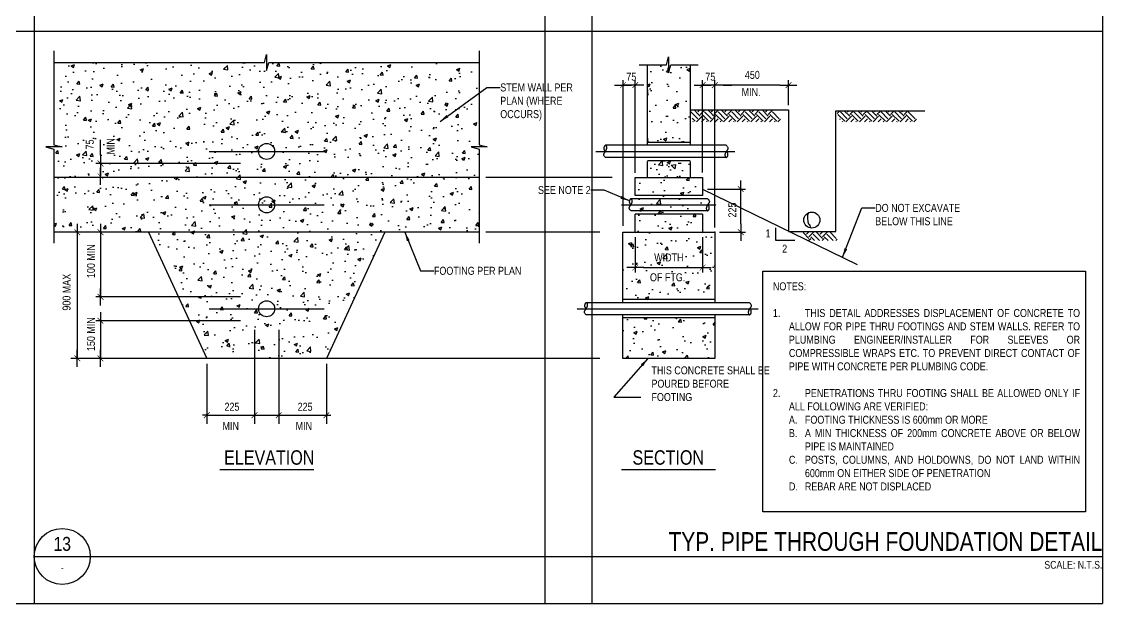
# Model space of a CAD drawing. Header units: millimetres. Extents: x 1990 to 90214, y -16050 to 57150.
# Drawn here: x 55321 to 89875, y -16050 to 2552 of the extents above; entities that cross this region are included whole.
import ezdxf
from ezdxf.enums import TextEntityAlignment as Align

# ---------------------------------------------------------------- set-up
doc = ezdxf.new("R2010")
doc.units = ezdxf.units.MM
doc.linetypes.add('CENTER2', pattern=[1.125, 0.75, -0.125, 0.125, -0.125])
doc.layers.add('NPLT-JLA', color=193, linetype='Continuous', plot=False)
for name, color, linetype in [('S-G-BREK', 2, 'Continuous'), ('S-G-CNTR', 1, 'CENTER2'), ('S-G-DIMS', 1, 'Continuous'), ('S-G-HTCH', 1, 'Continuous'), ('S-G-LEDR', 2, 'Continuous'), ('S-G-MEDM', 3, 'Continuous'), ('S-G-STTL', 4, 'Continuous'), ('S-G-TEXT', 3, 'Continuous'), ('S-G-TITL', 7, 'Continuous'), ('S-G-TITLREF', 4, 'Continuous')]:
    doc.layers.add(name, color=color, linetype=linetype)
doc.styles.add('ARIAL', font='arial.ttf', dxfattribs={"width": 0.8})
doc.dimstyles.new('ARIALDIMS', dxfattribs={"dimscale": 12, "dimtxt": 20, "dimasz": 19.5, "dimexe": 2.25, "dimexo": 1.75, "dimgap": 10, "dimtad": 1, "dimzin": 3, "dimdsep": 46, "dimtxsty": 'ARIAL', "dimblk1": 'nyatick', "dimblk2": 'nyatick', "dimsah": 1, "dimcen": 2.25, "dimclrd": 1, "dimclre": 1, "dimclrt": 2, "dimadec": 0, "dimazin": 0, "dimtfac": 1, "dimtmove": 0, "dimatfit": 3, "dimfxl": 1, "dimfrac": 2, "dimtolj": 1, "dimtzin": 0, "dimarcsym": 0})
pattern_1 = [(50, (-20901.3, -14637.5), (881.117, -77.088), [92.134, -1013.47]), (355, (-20901.3, -14637.5), (-170.45, 924.03), [73.707, -810.776]), (100.4514, (-20827.9, -14643.9), (710.669, 846.94), [78.302, -861.317]), (46.1842, (-20901.3, -14391.8), (1311.05, -203.33), [138.2, -1520.205]), (96.6356, (-20792, -14408.7), (1148.185, 1196.653), [117.45, -1291.975]), (351.184, (-20901.3, -14391.8), (1148.184, 1196.654), [110.56, -1216.164]), (21, (-20778.5, -14453.2), (733.27, -494.596), [92.134, -1013.47]), (326, (-20778.5, -14453.2), (298.9, 890.81), [73.707, -810.776]), (71.4514, (-20717.4, -14494.4), (1032.17, 396.212), [78.302, -861.317]), (37.5, (-20901.3, -14637.48), (14.9378, 408.943), [0, -800.948, 0, -823.0603, 0, -813.847]), (7.5, (-20901.3, -14637.5), (323.1673, 484.5144), [0, -469.267, 0, -782.5216, 0, -310.183]), (327.5, (-21175.25, -14637.5), (655.7733, -27.7075), [0, -307.112, 0, -958.19, 0, -1271.444]), (317.5, (-21298.1, -14637.5), (716.414, 122.974), [0, -399.246, 0, -636.336, 0, -902.909])]
pattern_2 = [(50, (-23103, -14637.5), (881.117, -77.088), [92.134, -1013.47]), (355, (-23103, -14637.5), (-170.449, 924.03), [73.707, -810.776]), (100.4514, (-23029.6, -14643.9), (710.669, 846.94), [78.302, -861.317]), (46.1842, (-23103, -14391.8), (1311.05, -203.332), [138.2, -1520.205]), (96.6356, (-22993.8, -14408.7), (1148.185, 1196.653), [117.452, -1291.975]), (351.1842, (-23103, -14391.8), (1148.184, 1196.654), [110.56, -1216.164]), (21, (-22980.16, -14453.2), (733.27, -494.596), [92.134, -1013.47]), (326, (-22980.2, -14453.2), (298.9, 890.81), [73.707, -810.776]), (71.4514, (-22919.06, -14494.4), (1032.17, 396.212), [78.302, -861.317]), (37.5, (-23103, -14637.48), (14.9378, 408.9429), [0, -800.948, 0, -823.0603, 0, -813.847]), (7.5, (-23103, -14637.5), (323.1673, 484.5144), [0, -469.267, 0, -782.5216, 0, -310.183]), (327.5, (-23376.95, -14637.5), (655.7733, -27.7075), [0, -307.112, 0, -958.1897, 0, -1271.444]), (317.5, (-23499.8, -14637.5), (716.414, 122.974), [0, -399.246, 0, -636.336, 0, -902.9095])]

# ---------------------------------------------------------------- blocks, each defined once
blk = doc.blocks.new('*X75')
at = {"color": 0}
for p, q in [((62.98, 96.92), (63.16, 97.11)), ((64.53, 96.34), (63.76, 97.11)), ((64.53, 96.7), (64.93, 97.11)), ((65.05, 96.17), (65.99, 97.11)), ((67.08, 96.62), (66.59, 97.11)), ((67.35, 96.7), (67.76, 97.11)), ((67.88, 96.17), (68.82, 97.11)), ((70.71, 95.81), (69.42, 97.11)), ((70.18, 96.7), (70.59, 97.11)), ((70.71, 96.17), (71.65, 97.11)), ((73.54, 95.81), (72.25, 97.11)), ((73.01, 96.7), (73.42, 97.11)), ((73.54, 96.17), (74.48, 97.11)), ((76.37, 95.81), (75.07, 97.11)), ((75.84, 96.7), (76.25, 97.11)), ((76.37, 96.17), (77.31, 97.11)), ((79.2, 95.81), (77.9, 97.11)), ((78.67, 96.7), (79.07, 97.11)), ((79.2, 96.17), (80.14, 97.11)), ((64.52, 95.28), (63.11, 96.7)), ((63.99, 94.75), (63.38, 95.37)), ((63.56, 94.67), (63.64, 94.75)), ((64.25, 94.65), (64.53, 94.93)), ((64.52, 96.7), (64.53, 96.7)), ((65.05, 95.81), (64.53, 96.34)), ((64.53, 94.93), (65.41, 95.81)), ((65.31, 94.65), (65.94, 95.28)), ((66.82, 94.75), (65.41, 96.17)), ((67.08, 95.56), (65.94, 96.7)), ((66.37, 94.65), (66.47, 94.75)), ((67.88, 95.81), (67.08, 96.62)), ((67.08, 94.65), (68.24, 95.81)), ((67.35, 95.28), (67.08, 95.56)), ((68.14, 94.65), (68.77, 95.28)), ((69.65, 94.75), (68.24, 96.17)), ((70.18, 95.28), (68.77, 96.7)), ((69.2, 94.65), (69.3, 94.75)), ((69.91, 94.65), (71.06, 95.81)), ((70.97, 94.65), (71.59, 95.28)), ((72.48, 94.75), (71.06, 96.17)), ((73.01, 95.28), (71.59, 96.7)), ((72.03, 94.65), (72.12, 94.75)), ((72.73, 94.65), (73.89, 95.81)), ((73.79, 94.65), (74.42, 95.28)), ((75.31, 94.75), (73.89, 96.17)), ((75.84, 95.28), (74.42, 96.7)), ((74.86, 94.65), (74.95, 94.75)), ((75.56, 94.65), (76.72, 95.81)), ((76.62, 94.65), (77.25, 95.28)), ((78.14, 94.75), (76.72, 96.17)), ((78.67, 95.28), (77.25, 96.7)), ((77.68, 94.65), (77.78, 94.75)), ((78.39, 94.65), (79.55, 95.81)), ((79.45, 94.65), (80.08, 95.28)), ((80.96, 94.75), (79.55, 96.17)), ((81.49, 95.28), (80.08, 96.7)), ((80.51, 94.65), (80.61, 94.75)), ((81.22, 94.65), (81.74, 95.18))]:
    blk.add_line(p, q, dxfattribs=at)
blk = doc.blocks.new('DCF1$0$TICK')
at = {"layer": 'S-G-DIMS'}
blk.add_line((-1.005, 0), (1.005, 0), dxfattribs=at)
at = {"layer": 'S-G-DIMS', "const_width": 0.08}
blk.add_lwpolyline([(0.34, 0.34), (-0.34, -0.34)], dxfattribs=at)
blk = doc.blocks.new('*X77')
at = {"color": 0}
for p, q in [((87.68, 70.36), (86.45, 71.58)), ((86.62, 71.77), (86.67, 71.82)), ((87.15, 71.24), (87.73, 71.82)), ((87.58, 69.9), (88.03, 70.36)), ((87.68, 70.71), (88.79, 71.82)), ((88.84, 69.9), (88.03, 70.71)), ((89.9, 69.9), (88.57, 71.24)), ((90.51, 70.36), (89.1, 71.77)), ((89.45, 71.77), (89.5, 71.82)), ((89.98, 71.24), (90.56, 71.82)), ((90.41, 69.9), (90.86, 70.36)), ((90.51, 70.71), (91.62, 71.82)), ((91.67, 69.9), (90.86, 70.71)), ((92.73, 69.9), (91.39, 71.24)), ((93.34, 70.36), (91.92, 71.77)), ((92.28, 71.77), (92.31, 71.81)), ((93.24, 69.9), (93.54, 70.21))]:
    blk.add_line(p, q, dxfattribs=at)
blk = doc.blocks.new('*X76')
at = {"color": 0}
for p, q in [((93.52, 96.35), (94.13, 96.96)), ((96.17, 95.81), (95.02, 96.96)), ((95.64, 96.7), (95.9, 96.96)), ((96.17, 96.17), (96.96, 96.96)), ((98.99, 95.81), (97.85, 96.96)), ((98.46, 96.7), (98.73, 96.96)), ((98.99, 96.17), (99.79, 96.96)), ((101.82, 95.81), (100.68, 96.96)), ((101.29, 96.7), (101.55, 96.96)), ((101.82, 96.17), (102.61, 96.96)), ((104.65, 95.81), (103.51, 96.96)), ((104.12, 96.7), (104.38, 96.96)), ((104.65, 96.17), (105.44, 96.96)), ((107.48, 95.81), (106.34, 96.96)), ((106.95, 96.7), (107.21, 96.96)), ((107.48, 96.17), (108.27, 96.96)), ((95.11, 94.75), (93.69, 96.17)), ((94.12, 95.18), (94.22, 95.28)), ((95.64, 95.28), (94.22, 96.7)), ((94.65, 94.65), (94.75, 94.75)), ((95.36, 94.65), (96.52, 95.81)), ((96.42, 94.65), (97.05, 95.28)), ((97.93, 94.75), (96.52, 96.17)), ((98.46, 95.28), (97.05, 96.7)), ((97.48, 94.65), (97.58, 94.75)), ((98.19, 94.65), (99.35, 95.81)), ((99.25, 94.65), (99.88, 95.28)), ((100.76, 94.75), (99.35, 96.17)), ((101.29, 95.28), (99.88, 96.7)), ((100.31, 94.65), (100.41, 94.75)), ((101.02, 94.65), (102.18, 95.81)), ((102.08, 94.65), (102.71, 95.28)), ((103.59, 94.75), (102.18, 96.17)), ((104.12, 95.28), (102.71, 96.7)), ((103.14, 94.65), (103.24, 94.75)), ((103.85, 94.65), (105.01, 95.81)), ((104.91, 94.65), (105.54, 95.28)), ((106.42, 94.75), (105.01, 96.17)), ((106.95, 95.28), (105.54, 96.7)), ((105.97, 94.65), (106.07, 94.75)), ((106.68, 94.65), (107.83, 95.81)), ((107.74, 94.65), (108.36, 95.28)), ((109.25, 94.75), (107.83, 96.17)), ((109.78, 95.28), (108.36, 96.7)), ((108.8, 94.65), (108.89, 94.75)), ((109.5, 94.65), (110.05, 95.2))]:
    blk.add_line(p, q, dxfattribs=at)
blk = doc.blocks.new('nyatick')
at = {"layer": 'S-G-DIMS'}
blk.add_line((-1.01, 0), (1, 0), dxfattribs=at)
at = {"layer": 'S-G-DIMS', "const_width": 0.08}
blk.add_lwpolyline([(0.34, 0.34), (-0.34, -0.34)], dxfattribs=at)
blk = doc.blocks.new('A$C07d4f1c0')
at = {"layer": 'S-G-HTCH'}
h = blk.add_hatch(dxfattribs=at)
h.set_pattern_fill('NYACONC', color=256, scale=122.844828, style=0, pattern_type=2)
h.set_pattern_definition(pattern_1)
h.paths.add_polyline_path([(10878, -3244), (10878, -2515), (10673, -2460), (11083, -2460), (10878, -2406), (10878, -300), (5494, -300), (5439, -504), (5439, -95), (5384, -300), (0, -300), (0, -2406), (205, -2460), (-205, -2460), (0, -2515), (0, -3244)])
h.paths.add_polyline_path([(5644, -2577, -1), (5234, -2577, -1)], flags=16)
h = blk.add_hatch(dxfattribs=at)
h.set_pattern_fill('NYACONC', color=256, scale=122.844828, style=0, pattern_type=2)
h.set_pattern_definition(pattern_2)
h.paths.add_polyline_path([(15179, -2342), (16275, -2342), (16275, -361), (15179, -361)])
h = blk.add_hatch(dxfattribs=at)
h.set_pattern_fill('NYACONC', color=256, scale=122.844828, style=0, pattern_type=2)
h.set_pattern_definition([(310, (-25512.74, 8591.1), (881.117, 77.088), [92.134, -1013.47]), (5, (-25512.7, 8591.1), (-170.449, -924.03), [73.707, -810.776]), (259.5486, (-25439.3, 8597.55), (710.669, -846.94), [78.302, -861.317]), (313.8158, (-25512.7, 8345.4), (1311.05, 203.332), [138.2, -1520.205]), (263.3644, (-25403.5, 8362.4), (1148.185, -1196.653), [117.452, -1291.975]), (8.8158, (-25512.7, 8345.4), (1148.184, -1196.654), [110.56, -1216.164]), (339, (-25389.9, 8406.86), (733.27, 494.596), [92.134, -1013.47]), (34, (-25389.9, 8406.9), (298.9, -890.81), [73.707, -810.776]), (288.5486, (-25328.8, 8448.1), (1032.17, -396.212), [78.302, -861.317]), (322.5, (-25512.74, 8591.13), (14.9378, -408.9429), [0, -800.948, 0, -823.0603, 0, -813.847]), (352.5, (-25512.74, 8591.13), (323.1673, -484.5144), [0, -469.267, 0, -782.5216, 0, -310.183]), (32.5, (-25786.7, 8591.13), (655.7733, 27.7075), [0, -307.112, 0, -958.1897, 0, -1271.444]), (42.5, (-25909.53, 8591.1), (716.414, -122.974), [0, -399.246, 0, -636.336, 0, -902.9095])])
h.paths.add_polyline_path([(15179, -3235), (16275, -3235), (16275, -2812), (15179, -2812)])
h = blk.add_hatch(dxfattribs=at)
h.set_pattern_fill('NYACONC', color=256, scale=122.844828, style=0, pattern_type=2)
h.set_pattern_definition([(50, (-25512.74, -14637.5), (881.117, -77.088), [92.134, -1013.47]), (355, (-25512.7, -14637.5), (-170.449, 924.03), [73.707, -810.776]), (100.4514, (-25439.3, -14643.9), (710.669, 846.94), [78.302, -861.317]), (46.1842, (-25512.7, -14391.8), (1311.05, -203.332), [138.2, -1520.205]), (96.6356, (-25403.5, -14408.7), (1148.185, 1196.653), [117.452, -1291.975]), (351.1842, (-25512.7, -14391.8), (1148.184, 1196.654), [110.56, -1216.164]), (21, (-25389.9, -14453.2), (733.27, -494.596), [92.134, -1013.47]), (326, (-25389.9, -14453.2), (298.9, 890.81), [73.707, -810.776]), (71.4514, (-25328.8, -14494.4), (1032.17, 396.212), [78.302, -861.317]), (37.5, (-25512.74, -14637.48), (14.9378, 408.9429), [0, -800.948, 0, -823.0603, 0, -813.847]), (7.5, (-25512.74, -14637.5), (323.1673, 484.5144), [0, -469.267, 0, -782.5216, 0, -310.183]), (327.5, (-25786.7, -14637.5), (655.7733, -27.7075), [0, -307.112, 0, -958.1897, 0, -1271.444]), (317.5, (-25909.53, -14637.5), (716.414, 122.974), [0, -399.246, 0, -636.336, 0, -902.9095])])
h.paths.add_polyline_path([(15179, -2812), (16275, -2812), (16275, -3235), (15179, -3235)])
h = blk.add_hatch(dxfattribs=at)
h.set_pattern_fill('NYACONC', color=256, scale=122.844828, style=0, pattern_type=2)
h.set_pattern_definition(pattern_1)
h.paths.add_polyline_path([(0, -3244), (0, -4644), (2415, -4644), (10878, -4644), (10878, -3244)])
h = blk.add_hatch(dxfattribs=at)
h.set_pattern_fill('NYACONC', color=256, scale=122.844828, style=0, pattern_type=2)
h.set_pattern_definition(pattern_2)
h.paths.add_polyline_path([(14866, -4644), (16589, -4644), (16589, -3241), (14866, -3241)])
h = blk.add_hatch(dxfattribs=at)
h.set_pattern_fill('NYACONC', color=256, scale=122.844828, style=0, pattern_type=2)
h.set_pattern_definition(pattern_1)
h.paths.add_polyline_path([(2415, -4644), (3910, -7872), (6968, -7872), (8463, -4644)])
h.paths.add_polyline_path([(5644, -6602, -1), (5234, -6602, -1)], flags=16)
h = blk.add_hatch(dxfattribs=at)
h.set_pattern_fill('NYACONC', color=256, scale=122.844828, style=0, pattern_type=2)
h.set_pattern_definition(pattern_2)
h.paths.add_polyline_path([(14552, -6367), (16902, -6367), (16902, -4644), (14552, -4644)])
h = blk.add_hatch(dxfattribs=at)
h.set_pattern_fill('NYACONC', color=256, scale=122.844828, style=0, pattern_type=2)
h.set_pattern_definition(pattern_2)
h.paths.add_polyline_path([(14552, -7872), (16902, -7872), (16902, -6837), (14552, -6837)])
at = {"layer": 'S-G-BREK'}
for points in [[(0, 0), (0, -2406), (205, -2460), (-205, -2460), (0, -2515), (0, -4921)], [(10878, 0), (10878, -2406), (11083, -2460), (10673, -2460), (10878, -2515), (10878, -4921)], [(0, -300), (5384, -300), (5439, -95), (5439, -504), (5494, -300), (10878, -300)], [(14964, -361), (15663, -361), (15718, -157), (15718, -566), (15773, -361), (16473, -361)]]:
    blk.add_lwpolyline(points, dxfattribs=at)
at = {"layer": 'S-G-CNTR'}
for p, q in [((3966, -2577), (6912, -2577)), ((13858, -2577), (17414, -2577)), ((3966, -3943), (6912, -3943)), ((14516, -3943), (16938, -3943)), ((3966, -6602), (6912, -6602)), ((13373, -6602), (18011, -6602))]:
    blk.add_line(p, q, dxfattribs=at)
at = {"layer": 'S-G-DIMS'}
for p, q in [((14555, -4481), (14555, -758)), ((14868, -3121), (14868, -758)), ((16589, -3118), (16589, -758)), ((16902, -4522), (16902, -758)), ((18785, -1394), (18785, -758)), ((14868, -881), (14555, -881)), ((16902, -881), (16589, -881)), ((18568, -881), (17118, -881)), ((17118, -881), (17334, -881)), ((1189, -2671), (1189, -2282)), ((4772, -2887), (1066, -2887)), ((1189, -2887), (1189, -3213)), ((14279, -3241), (11042, -3241)), ((16711, -3539), (17689, -3539)), ((17566, -4428), (17566, -3755)), ((596, -4644), (596, -7872)), ((1189, -4644), (1189, -6298)), ((13965, -4644), (11042, -4644)), ((17025, -4644), (17689, -4644)), ((14866, -4767), (14866, -5672)), ((16589, -4767), (16589, -5672)), ((15082, -5549), (16372, -5549)), ((4772, -6298), (1066, -6298)), ((596, -6907), (596, -7872)), ((4772, -6907), (1066, -6907)), ((1189, -6907), (1189, -7872)), ((5130, -7144), (5130, -9508)), ((5748, -7144), (5748, -9508)), ((3809, -7872), (434, -7872)), ((13965, -7872), (3617, -7872)), ((3910, -8014), (3910, -9508)), ((6968, -8014), (6968, -9508)), ((3910, -9324), (3802, -9324)), ((3910, -9324), (5130, -9324)), ((5130, -9324), (6968, -9324)), ((6968, -9324), (7082, -9324))]:
    blk.add_line(p, q, dxfattribs=at)
at = {"layer": 'S-G-MEDM'}
for p, q in [((15179, -2420), (15179, -361)), ((16275, -361), (16275, -2420)), ((16275, -1517), (18785, -1517)), ((18785, -1517), (18785, -4623)), ((20001, -4623), (20001, -1535)), ((20001, -1535), (22276, -1535)), ((17194, -2420), (14107, -2420)), ((15179, -2342), (16275, -2342)), ((17194, -2733), (14107, -2733)), ((15179, -2812), (16275, -2812)), ((15179, -3241), (15179, -2836)), ((16275, -2836), (16275, -3235)), ((10878, -3244), (0, -3244)), ((14866, -3241), (16589, -3241)), ((14866, -3708), (14866, -3241)), ((16589, -3241), (16589, -3708)), ((16589, -3539), (20540, -5466)), ((16718, -3786), (14756, -3786)), ((16589, -3708), (14866, -3708)), ((16718, -4099), (14756, -4099)), ((14866, -4644), (14866, -4178)), ((16589, -4178), (14866, -4178)), ((16589, -4178), (16589, -4644)), ((2415, -4644), (0, -4644)), ((10878, -4644), (2415, -4644)), ((2415, -4644), (3910, -7872)), ((8463, -4644), (6968, -7872)), ((14552, -6446), (14552, -4644)), ((14552, -4644), (16902, -4644)), ((16902, -4644), (16902, -6446)), ((18785, -4623), (20001, -4623)), ((17791, -6446), (13612, -6446)), ((16902, -6367), (14552, -6367)), ((17791, -6759), (13612, -6759)), ((14552, -7872), (14552, -6759)), ((16902, -6837), (14552, -6837)), ((16902, -6759), (16902, -7872)), ((6968, -7872), (3910, -7872)), ((16902, -7872), (14552, -7872))]:
    blk.add_line(p, q, dxfattribs=at)
for points in [[(14107, -2734), (14091, -2717), (14080, -2703), (14071, -2691), (14066, -2680), (14063, -2671), (14062, -2663), (14062, -2656), (14063, -2649), (14065, -2644), (14066, -2638), (14068, -2633), (14071, -2629), (14073, -2624), (14076, -2620), (14079, -2616), (14082, -2612), (14085, -2608), (14088, -2603), (14091, -2599), (14094, -2594), (14097, -2589), (14101, -2584), (14104, -2579), (14107, -2574), (14111, -2568), (14114, -2562), (14117, -2555), (14120, -2549), (14123, -2543), (14126, -2537), (14129, -2531), (14131, -2525), (14133, -2519), (14135, -2514), (14137, -2509), (14138, -2504), (14139, -2499), (14140, -2494), (14140, -2488), (14141, -2482), (14140, -2476), (14140, -2469), (14138, -2462), (14135, -2454), (14131, -2446), (14125, -2438), (14117, -2429), (14107, -2420)], [(14107, -2420), (14098, -2425), (14090, -2431), (14083, -2438), (14078, -2447), (14073, -2456), (14070, -2467), (14067, -2477), (14065, -2488), (14064, -2498), (14065, -2508), (14066, -2519), (14070, -2529), (14075, -2540), (14083, -2552), (14094, -2564), (14107, -2577)], [(17194, -2420), (17210, -2436), (17221, -2450), (17230, -2463), (17235, -2473), (17238, -2483), (17239, -2491), (17239, -2498), (17238, -2504), (17237, -2510), (17235, -2515), (17233, -2520), (17230, -2525), (17228, -2529), (17225, -2534), (17222, -2538), (17219, -2542), (17216, -2546), (17213, -2550), (17210, -2555), (17207, -2560), (17204, -2564), (17200, -2569), (17197, -2575), (17194, -2580), (17191, -2586), (17187, -2592), (17184, -2598), (17181, -2605), (17178, -2611), (17175, -2617), (17172, -2623), (17170, -2629), (17168, -2634), (17166, -2639), (17164, -2644), (17163, -2649), (17162, -2655), (17161, -2660), (17161, -2665), (17161, -2671), (17161, -2678), (17162, -2685), (17163, -2692), (17166, -2700), (17170, -2708), (17176, -2716), (17184, -2725), (17194, -2733)], [(17194, -2733), (17203, -2729), (17211, -2723), (17218, -2715), (17224, -2707), (17228, -2697), (17232, -2687), (17234, -2677), (17236, -2666), (17237, -2656), (17237, -2645), (17235, -2635), (17231, -2625), (17226, -2614), (17218, -2602), (17208, -2590), (17194, -2577)], [(14758, -4099), (14742, -4083), (14730, -4069), (14722, -4057), (14716, -4046), (14713, -4037), (14712, -4029), (14712, -4021), (14713, -4015), (14715, -4009), (14717, -4004), (14719, -3999), (14721, -3994), (14724, -3990), (14726, -3986), (14729, -3982), (14732, -3977), (14735, -3973), (14738, -3969), (14741, -3964), (14745, -3960), (14748, -3955), (14751, -3950), (14754, -3945), (14758, -3939), (14761, -3933), (14764, -3927), (14767, -3921), (14771, -3915), (14774, -3908), (14776, -3902), (14779, -3896), (14782, -3891), (14784, -3885), (14786, -3880), (14787, -3875), (14789, -3870), (14790, -3865), (14790, -3859), (14791, -3854), (14791, -3848), (14791, -3841), (14790, -3835), (14788, -3827), (14785, -3820), (14781, -3812), (14775, -3803), (14768, -3795), (14758, -3786)], [(14758, -3786), (14748, -3790), (14740, -3796), (14734, -3804), (14728, -3813), (14723, -3822), (14720, -3832), (14717, -3843), (14716, -3853), (14715, -3864), (14715, -3874), (14717, -3884), (14720, -3895), (14726, -3906), (14733, -3917), (14744, -3929), (14758, -3943)], [(16718, -3786), (16733, -3802), (16745, -3816), (16753, -3829), (16759, -3839), (16762, -3849), (16763, -3857), (16763, -3864), (16762, -3870), (16760, -3876), (16758, -3881), (16756, -3886), (16754, -3891), (16751, -3895), (16749, -3900), (16746, -3904), (16743, -3908), (16740, -3912), (16737, -3916), (16734, -3921), (16731, -3925), (16727, -3930), (16724, -3935), (16721, -3940), (16718, -3946), (16714, -3952), (16711, -3958), (16708, -3964), (16705, -3970), (16702, -3977), (16699, -3983), (16696, -3989), (16694, -3995), (16691, -4000), (16690, -4005), (16688, -4010), (16687, -4015), (16686, -4021), (16685, -4026), (16684, -4031), (16684, -4037), (16684, -4044), (16685, -4051), (16687, -4058), (16690, -4066), (16694, -4074), (16700, -4082), (16708, -4090), (16718, -4099)], [(16718, -4099), (16727, -4095), (16735, -4089), (16742, -4081), (16747, -4073), (16752, -4063), (16755, -4053), (16758, -4043), (16760, -4032), (16760, -4022), (16760, -4011), (16759, -4001), (16755, -3990), (16750, -3980), (16742, -3968), (16731, -3956), (16718, -3943)], [(19305, -4143), (19302, -4149), (19277, -4190), (19274, -4278), (19274, -4278), (19279, -4377), (19300, -4425), (19318, -4442), (19331, -4473), (19338, -4506), (19350, -4524), (19355, -4535)], [(13614, -6759), (13598, -6743), (13587, -6729), (13578, -6716), (13573, -6706), (13570, -6696), (13569, -6688), (13569, -6681), (13570, -6675), (13572, -6669), (13573, -6664), (13575, -6659), (13578, -6654), (13580, -6650), (13583, -6645), (13586, -6641), (13589, -6637), (13592, -6633), (13595, -6629), (13598, -6624), (13601, -6620), (13604, -6615), (13608, -6610), (13611, -6604), (13614, -6599), (13618, -6593), (13621, -6587), (13624, -6581), (13627, -6574), (13630, -6568), (13633, -6562), (13636, -6556), (13638, -6550), (13640, -6545), (13642, -6540), (13644, -6535), (13645, -6530), (13646, -6524), (13647, -6519), (13647, -6514), (13648, -6508), (13647, -6501), (13647, -6494), (13645, -6487), (13642, -6479), (13638, -6471), (13632, -6463), (13624, -6454), (13614, -6446)], [(13614, -6446), (13605, -6450), (13597, -6456), (13590, -6464), (13585, -6472), (13580, -6482), (13577, -6492), (13574, -6502), (13572, -6513), (13571, -6523), (13572, -6534), (13573, -6544), (13577, -6554), (13582, -6565), (13590, -6577), (13601, -6589), (13614, -6602)], [(17791, -6446), (17806, -6462), (17818, -6476), (17826, -6488), (17832, -6499), (17835, -6508), (17836, -6516), (17836, -6523), (17835, -6530), (17833, -6536), (17832, -6541), (17829, -6546), (17827, -6551), (17825, -6555), (17822, -6559), (17819, -6563), (17816, -6568), (17813, -6572), (17810, -6576), (17807, -6581), (17804, -6585), (17800, -6590), (17797, -6595), (17794, -6600), (17791, -6606), (17787, -6612), (17784, -6618), (17781, -6624), (17778, -6630), (17775, -6636), (17772, -6643), (17769, -6649), (17767, -6654), (17765, -6660), (17763, -6665), (17761, -6670), (17760, -6675), (17759, -6680), (17758, -6686), (17757, -6691), (17757, -6697), (17758, -6703), (17758, -6710), (17760, -6718), (17763, -6725), (17767, -6733), (17773, -6742), (17781, -6750), (17791, -6759)], [(17791, -6759), (17800, -6755), (17808, -6749), (17815, -6741), (17820, -6732), (17825, -6723), (17828, -6713), (17831, -6702), (17833, -6692), (17834, -6681), (17833, -6671), (17832, -6661), (17828, -6650), (17823, -6639), (17815, -6628), (17804, -6615), (17791, -6602)]]:
    blk.add_lwpolyline(points, dxfattribs=at)
blk.add_lwpolyline([(18132, -5643), (26385, -5643), (26385, -11793), (18132, -11793)], close=True, dxfattribs=at)
for centre in [(5439, -2577), (5439, -2577), (5439, -3943), (5439, -3943), (19384, -4332), (19384, -4332), (5439, -6602), (5439, -6602)]:
    blk.add_circle(centre, 205, dxfattribs=at)
at = {"layer": 'S-G-STTL'}
for p, q in [((6650, -10721), (4243, -10721)), ((16921, -10721), (14513, -10721))]:
    blk.add_line(p, q, dxfattribs=at)
at = {"layer": 'S-G-TEXT'}
for p, q in [((18451, -4529), (18451, -4851)), ((18451, -4851), (18946, -4851))]:
    blk.add_line(p, q, dxfattribs=at)
blk.add_point((16902, -4644), dxfattribs=at)
blk.add_point((16902, -4644), dxfattribs=at)
blk.add_point((16902, -4644), dxfattribs=at)
at = {"layer": 'S-G-DIMS', "xscale": 216.2068965516746, "yscale": 216.2068965516746, "zscale": 216.2068965516746}
for p in [(14555, -881), (16589, -881), (18785, -881), (16589, -5549)]:
    blk.add_blockref('DCF1$0$TICK', p, dxfattribs=at)
at = {"layer": 'S-G-DIMS'}
for p, xscale, yscale, zscale, rotation in [((14868, -881), 216.2068965516746, 216.2068965516746, 216.2068965516746, 180), ((16902, -881), 216.2068965516746, 216.2068965516746, 216.2068965516746, 180), ((1189, -2887), 216.206896551712, 216.206896551712, 216.206896551712, 270), ((1189, -3213), 216.2068965517121, 216.2068965517121, 216.2068965517121, 90), ((17566, -3539), 216.2068965517121, 216.2068965517121, 216.2068965517121, 90), ((596, -4644), 216.206896551712, 216.206896551712, 216.206896551712, 270), ((1189, -4644), 216.206896551712, 216.206896551712, 216.206896551712, 270), ((17566, -4644), 216.206896551712, 216.206896551712, 216.206896551712, 270), ((14866, -5549), 216.2068965516746, 216.2068965516746, 216.2068965516746, 180), ((1189, -6298), 216.2068965517121, 216.2068965517121, 216.2068965517121, 90), ((1189, -6907), 216.206896551712, 216.206896551712, 216.206896551712, 270), ((596, -7872), 216.2068965517121, 216.2068965517121, 216.2068965517121, 90), ((1189, -7872), 216.2068965517121, 216.2068965517121, 216.2068965517121, 90), ((3910, -9324), -216.2068965517121, 216.2068965517121, 216.2068965517224, 90), ((5130, -9324), -216.2068965517121, 216.2068965517121, 216.2068965517224, 90), ((5748, -9324), -216.2068965517121, 216.2068965517121, 216.2068965517224, 90), ((6968, -9324), -216.2068965517121, 216.2068965517121, 216.2068965517224, 90)]:
    blk.add_blockref('DCF1$0$TICK', p, dxfattribs=dict(at, xscale=xscale, yscale=yscale, zscale=zscale, rotation=rotation))
at = {"layer": 'S-G-HTCH', "xscale": 122.8448275862059, "yscale": 122.8448275862059, "zscale": 122.8448275862059}
for name in ['*X75', '*X76', '*X77']:
    blk.add_blockref(name, (8540, -13446), dxfattribs=at)
at = {"layer": 'S-G-TEXT', "xscale": 216.2068965516746, "yscale": 216.2068965516746, "zscale": 216.2068965516746, "rotation": 180}
for p in [(14868, -881), (16902, -881)]:
    blk.add_blockref('DCF1$0$TICK', p, dxfattribs=at)
at = {"color": 3, "lineweight": 30, "style": 'ARIAL'}
for s, insert, char_height, width, attachment_point in [('STEM WALL PER PLAN (WHERE OCCURS)', (11415, -838), 204.74, 2059, 1), ('SEE NOTE 2', (13727, -3670), 204.7, 1952.9, 9), ('DO NOT EXCAVATE BELOW THIS LINE', (21005, -3919), 204.74, 3031.63, 1), ('FOOTING PER PLAN', (9718, -5528), 204.74, 2804.7, 1), ('THIS CONCRETE SHALL BE POURED BEFORE FOOTING', (15282, -8965), 204.74, 3028.38, 7)]:
    blk.add_mtext(s, dxfattribs=dict(at, insert=insert, char_height=char_height, width=width, attachment_point=attachment_point))
at = {"layer": 'S-G-LEDR', "color": 3, "insert": (18388, -5925), "char_height": 204.741, "width": 7832.85, "attachment_point": 1, "style": 'ARIAL'}
blk.add_mtext('\\pxqj;NOTES:\\P\\P\\pi-2,l2;1.^ITHIS DETAIL ADDRESSES DISPLACEMENT OF CONCRETE TO ALLOW FOR PIPE THRU FOOTINGS AND STEM WALLS. REFER TO PLUMBING ENGINEER/INSTALLER FOR SLEEVES OR COMPRESSIBLE WRAPS ETC. TO PREVENT DIRECT CONTACT OF PIPE WITH CONCRETE PER PLUMBING CODE.\\P\\pi0,l0;\\P\\pi-2,l2;2.^IPENETRATIONS THRU FOOTING SHALL BE ALLOWED ONLY IF ALL FOLLOWING ARE VERIFIED:\\P\\pl4;A.^IFOOTING THICKNESS IS 600mm OR MORE\\PB.^IA MIN THICKNESS OF 200mm CONCRETE ABOVE OR BELOW PIPE IS MAINTAINED\\PC.^IPOSTS, COLUMNS, AND HOLDOWNS, DO NOT LAND WITHIN 600mm ON EITHER SIDE OF PENETRATION\\PD.^IREBAR ARE NOT DISPLACED', dxfattribs=at)
at = {"layer": 'S-G-STTL', "style": 'ARIAL', "width": 0.8}
for s, p in [('ELEVATION', (4351, -10590)), ('SECTION', (14797, -10590))]:
    blk.add_text(s, height=368.5, dxfattribs=at).set_placement(p)
at = {"layer": 'S-G-TEXT', "style": 'ARIAL', "width": 0.8}
for s, p in [('450', (17862, -619)), ('MIN. ', (17862, -1061)), ('WIDTH', (15727, -5290)), ('OF FTG. ', (15727, -5796)), ('225', (4552, -9108)), ('225', (6423, -9108)), ('MIN ', (4552, -9599)), ('MIN ', (6423, -9599))]:
    blk.add_text(s, height=204.7, dxfattribs=at).set_placement(p, align=Align.MIDDLE)
for p in [(14639, -768), (16659, -768)]:
    blk.add_text('75', height=204.7, dxfattribs=at).set_placement(p)
for s, p in [('75', (1017, -2525)), ('MIN ', (1549, -2656)), ('225', (17452, -4268))]:
    blk.add_text(s, height=204.7, rotation=90, dxfattribs=at).set_placement(p)
for s, p in [('1', (18262, -4776)), ('2', (18689, -5167))]:
    blk.add_text(s, height=205, dxfattribs=at).set_placement(p, align=Align.CENTER)
for s, p in [('100 MIN  ', (945, -5320)), ('900 MAX ', (321, -6147)), ('150 MIN  ', (945, -7187))]:
    blk.add_text(s, height=204.7, rotation=90, dxfattribs=at).set_placement(p, align=Align.MIDDLE)
at = {"lineweight": 30, "annotation_type": 0, "has_hookline": 1}
for points, hookline_direction, text_width in [([(9876, -1811), (11071, -940), (11414, -940)], 0, 1843), ([(14717, -3843), (14071, -3568), (13727, -3568)], 1, 1326), ([(20169, -5285), (20661, -4021), (21005, -4021)], 0, 2144), ([(8974, -4644), (9375, -5630), (9718, -5630)], 0, 2200), ([(15193, -7872), (14322, -8863), (15012, -8863)], 0, 3008)]:
    blk.add_leader(points, dimstyle='ARIALDIMS', override={"dimgap": 0.05, "dimtad": 0}, dxfattribs=dict(at, hookline_direction=hookline_direction, text_width=text_width))

msp = doc.modelspace()

# ---------------------------------------------------------------- linework, layer by layer
at = {"layer": 'NPLT-JLA'}
for p, q in [((55725, 57150), (55725, -16050)), ((72050, 57150), (72050, -16050)), ((73550, 57150), (73550, -16050)), ((89875, 57150), (89875, -16050)), ((2250, 2250), (89875, 2250)), ((2250, -16050), (89875, -16050))]:
    msp.add_line(p, q, dxfattribs=at)
at = {"layer": 'S-G-TITLREF'}
msp.add_line((55725, -14550), (89875, -14550), dxfattribs=at)
msp.add_circle((56620.884, -14550), 895.884, dxfattribs=at)

# ---------------------------------------------------------------- block references
at = {"layer": 'S-G-MEDM', "xscale": 1.25, "yscale": 1.25, "zscale": 1.25}
msp.add_blockref('A$C07d4f1c0', (56356.1, 1622.52), dxfattribs=at)

# ---------------------------------------------------------------- texts
at = {"layer": 'S-G-TEXT', "color": 7, "insert": (89875, -14691.92), "char_height": 248.85672, "width": 1863.91779, "attachment_point": 3, "style": 'ARIAL'}
msp.add_mtext('\\W0.8000;SCALE: N.T.S.', dxfattribs=at)
at = {"layer": 'S-G-TITL', "insert": (89875, -13772.604), "char_height": 597.2561, "width": 20716.50699, "attachment_point": 3, "style": 'ARIAL'}
msp.add_mtext('TYP. PIPE THROUGH FOUNDATION DETAIL', dxfattribs=at)
at = {"layer": 'S-G-TITLREF', "style": 'ARIAL', "width": 0.8}
for s, height, p in [('13', 447.9421, (56620.884, -14146.528)), ('-', 248.857, (56620.884, -14912.267))]:
    msp.add_text(s, height=height, dxfattribs=at).set_placement(p, align=Align.MIDDLE)

doc.saveas('drawing.dxf')
